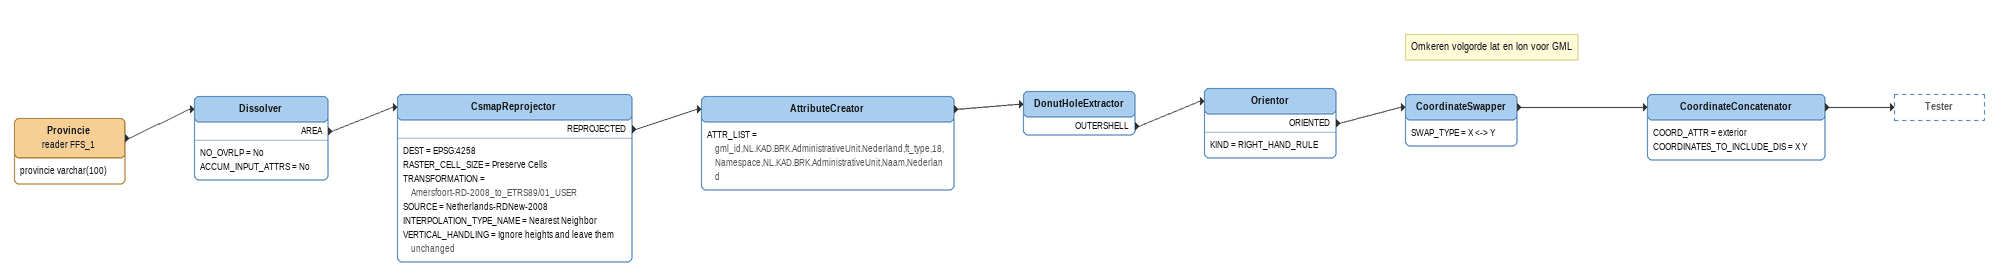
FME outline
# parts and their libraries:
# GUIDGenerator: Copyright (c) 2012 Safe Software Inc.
Provincie (reader FFS_1)
    attributes: provincie varchar(100)
    -> Dissolver
Dissolver
    NO_OVRLP = No
    ACCUM_INPUT_ATTRS = No
    AREA -> CsmapReprojector
CsmapReprojector
    DEST = EPSG:4258
    RASTER_CELL_SIZE = Preserve Cells
    TRANSFORMATION = Amersfoort-RD-2008_to_ETRS89/01_USER
    SOURCE = Netherlands-RDNew-2008
    INTERPOLATION_TYPE_NAME = Nearest Neighbor
    VERTICAL_HANDLING = Ignore heights and leave them unchanged
    REPROJECTED -> AttributeCreator
AttributeCreator
    ATTR_LIST = gml_id,NL.KAD.BRK.AdministrativeUnit.Nederland,ft_type,18,Namespace,NL.KAD.BRK.AdministrativeUnit,Naam,Nederland
    -> DonutHoleExtractor
DonutHoleExtractor
    OUTERSHELL -> Orientor
Orientor
    KIND = RIGHT_HAND_RULE
    ORIENTED -> CoordinateSwapper
Note: Omkeren volgorde lat en lon voor GML
CoordinateSwapper
    SWAP_TYPE = X <-> Y
    -> CoordinateConcatenator
CoordinateConcatenator
    COORD_ATTR = exterior
    COORDINATES_TO_INCLUDE_DIS = X Y
    -> Tester
